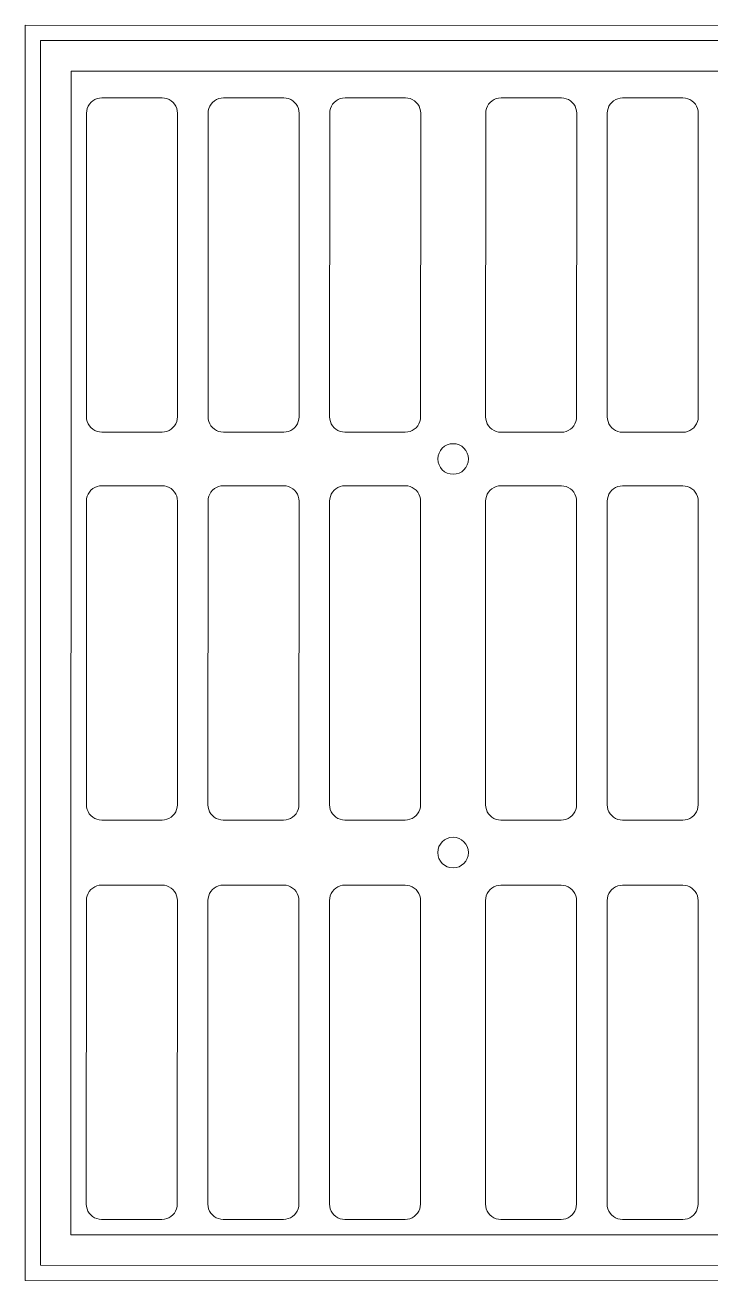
# Model space of a CAD drawing. Header units: metres. Extents: x 1838950 to 1842843, y 5171318 to 5174224.
# Drawn here: x 1840923.42 to 1840924.317, y 5171661.765 to 5171663.406 of the extents above; entities that cross this region are included whole.
import ezdxf

# ---------------------------------------------------------------- set-up
doc = ezdxf.new("R2010")
doc.units = ezdxf.units.M
doc.header["$LTSCALE"] = 0.0254
doc.header["$PDMODE"] = 1
doc.header["$PDSIZE"] = -2
doc.layers.get('0').update_dxf_attribs({"lineweight": 18})
doc.layers.add('SA - légende RH', color=7, linetype='Continuous', lineweight=18)

# ---------------------------------------------------------------- blocks, each defined once
blk = doc.blocks.new('211-4')
at = {"color": 7, "linetype": 'Continuous', "flags": 128}
for points in [[(-0.41, 0.41), (-0.41, -0.41), (0.41, -0.41), (0.41, 0.41)], [(-0.4, -0.4), (0.4, -0.4), (0.4, 0.4), (-0.4, 0.4)], [(-0.38, 0.38), (0.38, 0.38), (0.38, -0.38), (-0.38, -0.38)], [(-0.15167, 0.32056), (-0.15179, 0.31899), (-0.15216, 0.31747), (-0.15276, 0.31602), (-0.15358, 0.31468), (-0.1546, 0.31348), (-0.15579, 0.31247), (-0.15713, 0.31165), (-0.15858, 0.31104), (-0.1601, 0.31068), (-0.16167, 0.31056), (-0.36, 0.31056), (-0.36156, 0.31068), (-0.36309, 0.31104), (-0.36454, 0.31165), (-0.36588, 0.31247), (-0.36707, 0.31348), (-0.36809, 0.31468), (-0.36891, 0.31602), (-0.36951, 0.31747), (-0.36988, 0.31899), (-0.37, 0.32056), (-0.37, 0.36), (-0.36988, 0.36156), (-0.36951, 0.36309), (-0.36891, 0.36454), (-0.36809, 0.36588), (-0.36707, 0.36707), (-0.36588, 0.36809), (-0.36454, 0.36891), (-0.36309, 0.36951), (-0.36156, 0.36988), (-0.36, 0.37), (-0.16167, 0.37), (-0.1601, 0.36988), (-0.15858, 0.36951), (-0.15713, 0.36891), (-0.15579, 0.36809), (-0.1546, 0.36707), (-0.15358, 0.36588), (-0.15276, 0.36454), (-0.15216, 0.36309), (-0.15179, 0.36156), (-0.15167, 0.36)], [(0.10917, 0.32056), (0.10904, 0.31899), (0.10868, 0.31747), (0.10808, 0.31602), (0.10726, 0.31468), (0.10624, 0.31348), (0.10504, 0.31247), (0.10371, 0.31165), (0.10226, 0.31104), (0.10073, 0.31068), (0.09917, 0.31056), (-0.09917, 0.31056), (-0.10073, 0.31068), (-0.10226, 0.31104), (-0.10371, 0.31165), (-0.10504, 0.31247), (-0.10624, 0.31348), (-0.10726, 0.31468), (-0.10808, 0.31602), (-0.10868, 0.31747), (-0.10904, 0.31899), (-0.10917, 0.32056), (-0.10917, 0.36), (-0.10904, 0.36156), (-0.10868, 0.36309), (-0.10808, 0.36454), (-0.10726, 0.36588), (-0.10624, 0.36707), (-0.10504, 0.36809), (-0.10371, 0.36891), (-0.10226, 0.36951), (-0.10073, 0.36988), (-0.09917, 0.37), (0.09917, 0.37), (0.10073, 0.36988), (0.10226, 0.36951), (0.10371, 0.36891), (0.10504, 0.36809), (0.10624, 0.36707), (0.10726, 0.36588), (0.10808, 0.36454), (0.10868, 0.36309), (0.10904, 0.36156), (0.10917, 0.36)], [(0.3625, 0.32056), (0.36238, 0.31899), (0.36201, 0.31747), (0.36141, 0.31602), (0.36059, 0.31468), (0.35957, 0.31348), (0.35838, 0.31247), (0.35704, 0.31165), (0.35559, 0.31104), (0.35406, 0.31068), (0.3525, 0.31056), (0.15417, 0.31056), (0.1526, 0.31068), (0.15108, 0.31104), (0.14963, 0.31165), (0.14829, 0.31247), (0.1471, 0.31348), (0.14608, 0.31468), (0.14526, 0.31602), (0.14466, 0.31747), (0.14429, 0.31899), (0.14417, 0.32056), (0.14417, 0.36), (0.14429, 0.36156), (0.14466, 0.36309), (0.14526, 0.36454), (0.14608, 0.36588), (0.1471, 0.36707), (0.14829, 0.36809), (0.14963, 0.36891), (0.15108, 0.36951), (0.1526, 0.36988), (0.15417, 0.37), (0.3525, 0.37), (0.35406, 0.36988), (0.35559, 0.36951), (0.35704, 0.36891), (0.35838, 0.36809), (0.35957, 0.36707), (0.36059, 0.36588), (0.36141, 0.36454), (0.36201, 0.36309), (0.36238, 0.36156), (0.3625, 0.36)], [(-0.15167, 0.24111), (-0.15179, 0.23955), (-0.15216, 0.23802), (-0.15276, 0.23657), (-0.15358, 0.23523), (-0.1546, 0.23404), (-0.15579, 0.23302), (-0.15713, 0.2322), (-0.15858, 0.2316), (-0.1601, 0.23123), (-0.16167, 0.23111), (-0.36, 0.23111), (-0.36156, 0.23123), (-0.36309, 0.2316), (-0.36454, 0.2322), (-0.36588, 0.23302), (-0.36707, 0.23404), (-0.36809, 0.23523), (-0.36891, 0.23657), (-0.36951, 0.23802), (-0.36988, 0.23955), (-0.37, 0.24111), (-0.37, 0.28056), (-0.36988, 0.28212), (-0.36951, 0.28365), (-0.36891, 0.2851), (-0.36809, 0.28643), (-0.36707, 0.28763), (-0.36588, 0.28865), (-0.36454, 0.28947), (-0.36309, 0.29007), (-0.36156, 0.29043), (-0.36, 0.29056), (-0.16167, 0.29056), (-0.1601, 0.29043), (-0.15858, 0.29007), (-0.15713, 0.28947), (-0.15579, 0.28865), (-0.1546, 0.28763), (-0.15358, 0.28643), (-0.15276, 0.2851), (-0.15216, 0.28365), (-0.15179, 0.28212), (-0.15167, 0.28056)], [(0.10917, 0.24111), (0.10904, 0.23955), (0.10868, 0.23802), (0.10808, 0.23657), (0.10726, 0.23523), (0.10624, 0.23404), (0.10504, 0.23302), (0.10371, 0.2322), (0.10226, 0.2316), (0.10073, 0.23123), (0.09917, 0.23111), (-0.09917, 0.23111), (-0.10073, 0.23123), (-0.10226, 0.2316), (-0.10371, 0.2322), (-0.10504, 0.23302), (-0.10624, 0.23404), (-0.10726, 0.23523), (-0.10808, 0.23657), (-0.10868, 0.23802), (-0.10904, 0.23955), (-0.10917, 0.24111), (-0.10917, 0.28056), (-0.10904, 0.28212), (-0.10868, 0.28365), (-0.10808, 0.2851), (-0.10726, 0.28643), (-0.10624, 0.28763), (-0.10504, 0.28865), (-0.10371, 0.28947), (-0.10226, 0.29007), (-0.10073, 0.29043), (-0.09917, 0.29056), (0.09917, 0.29056), (0.10073, 0.29043), (0.10226, 0.29007), (0.10371, 0.28947), (0.10504, 0.28865), (0.10624, 0.28763), (0.10726, 0.28643), (0.10808, 0.2851), (0.10868, 0.28365), (0.10904, 0.28212), (0.10917, 0.28056)], [(0.3625, 0.24111), (0.36238, 0.23955), (0.36201, 0.23802), (0.36141, 0.23657), (0.36059, 0.23523), (0.35957, 0.23404), (0.35838, 0.23302), (0.35704, 0.2322), (0.35559, 0.2316), (0.35406, 0.23123), (0.3525, 0.23111), (0.15417, 0.23111), (0.1526, 0.23123), (0.15108, 0.2316), (0.14963, 0.2322), (0.14829, 0.23302), (0.1471, 0.23404), (0.14608, 0.23523), (0.14526, 0.23657), (0.14466, 0.23802), (0.14429, 0.23955), (0.14417, 0.24111), (0.14417, 0.28056), (0.14429, 0.28212), (0.14466, 0.28365), (0.14526, 0.2851), (0.14608, 0.28643), (0.1471, 0.28763), (0.14829, 0.28865), (0.14963, 0.28947), (0.15108, 0.29007), (0.1526, 0.29043), (0.15417, 0.29056), (0.3525, 0.29056), (0.35406, 0.29043), (0.35559, 0.29007), (0.35704, 0.28947), (0.35838, 0.28865), (0.35957, 0.28763), (0.36059, 0.28643), (0.36141, 0.2851), (0.36201, 0.28365), (0.36238, 0.28212), (0.3625, 0.28056)], [(-0.15167, 0.16167), (-0.15179, 0.1601), (-0.15216, 0.15858), (-0.15276, 0.15713), (-0.15358, 0.15579), (-0.1546, 0.1546), (-0.15579, 0.15358), (-0.15713, 0.15276), (-0.15858, 0.15216), (-0.1601, 0.15179), (-0.16167, 0.15167), (-0.36, 0.15167), (-0.36156, 0.15179), (-0.36309, 0.15216), (-0.36454, 0.15276), (-0.36588, 0.15358), (-0.36707, 0.1546), (-0.36809, 0.15579), (-0.36891, 0.15713), (-0.36951, 0.15858), (-0.36988, 0.1601), (-0.37, 0.16167), (-0.37, 0.20111), (-0.36988, 0.20268), (-0.36951, 0.2042), (-0.36891, 0.20565), (-0.36809, 0.20699), (-0.36707, 0.20818), (-0.36588, 0.2092), (-0.36454, 0.21002), (-0.36309, 0.21062), (-0.36156, 0.21099), (-0.36, 0.21111), (-0.16167, 0.21111), (-0.1601, 0.21099), (-0.15858, 0.21062), (-0.15713, 0.21002), (-0.15579, 0.2092), (-0.1546, 0.20818), (-0.15358, 0.20699), (-0.15276, 0.20565), (-0.15216, 0.2042), (-0.15179, 0.20268), (-0.15167, 0.20111)], [(0.10917, 0.16167), (0.10904, 0.1601), (0.10868, 0.15858), (0.10808, 0.15713), (0.10726, 0.15579), (0.10624, 0.1546), (0.10504, 0.15358), (0.10371, 0.15276), (0.10226, 0.15216), (0.10073, 0.15179), (0.09917, 0.15167), (-0.09917, 0.15167), (-0.10073, 0.15179), (-0.10226, 0.15216), (-0.10371, 0.15276), (-0.10504, 0.15358), (-0.10624, 0.1546), (-0.10726, 0.15579), (-0.10808, 0.15713), (-0.10868, 0.15858), (-0.10904, 0.1601), (-0.10917, 0.16167), (-0.10917, 0.20111), (-0.10904, 0.20268), (-0.10868, 0.2042), (-0.10808, 0.20565), (-0.10726, 0.20699), (-0.10624, 0.20818), (-0.10504, 0.2092), (-0.10371, 0.21002), (-0.10226, 0.21062), (-0.10073, 0.21099), (-0.09917, 0.21111), (0.09917, 0.21111), (0.10073, 0.21099), (0.10226, 0.21062), (0.10371, 0.21002), (0.10504, 0.2092), (0.10624, 0.20818), (0.10726, 0.20699), (0.10808, 0.20565), (0.10868, 0.2042), (0.10904, 0.20268), (0.10917, 0.20111)], [(0.3625, 0.16167), (0.36238, 0.1601), (0.36201, 0.15858), (0.36141, 0.15713), (0.36059, 0.15579), (0.35957, 0.1546), (0.35838, 0.15358), (0.35704, 0.15276), (0.35559, 0.15216), (0.35406, 0.15179), (0.3525, 0.15167), (0.15417, 0.15167), (0.1526, 0.15179), (0.15108, 0.15216), (0.14963, 0.15276), (0.14829, 0.15358), (0.1471, 0.1546), (0.14608, 0.15579), (0.14526, 0.15713), (0.14466, 0.15858), (0.14429, 0.1601), (0.14417, 0.16167), (0.14417, 0.20111), (0.14429, 0.20268), (0.14466, 0.2042), (0.14526, 0.20565), (0.14608, 0.20699), (0.1471, 0.20818), (0.14829, 0.2092), (0.14963, 0.21002), (0.15108, 0.21062), (0.1526, 0.21099), (0.15417, 0.21111), (0.3525, 0.21111), (0.35406, 0.21099), (0.35559, 0.21062), (0.35704, 0.21002), (0.35838, 0.2092), (0.35957, 0.20818), (0.36059, 0.20699), (0.36141, 0.20565), (0.36201, 0.2042), (0.36238, 0.20268), (0.3625, 0.20111)], [(-0.15167, 0.05972), (-0.15179, 0.05816), (-0.15216, 0.05663), (-0.15276, 0.05518), (-0.15358, 0.05384), (-0.1546, 0.05265), (-0.15579, 0.05163), (-0.15713, 0.05081), (-0.15858, 0.05021), (-0.1601, 0.04985), (-0.16167, 0.04972), (-0.36, 0.04972), (-0.36156, 0.04985), (-0.36309, 0.05021), (-0.36454, 0.05081), (-0.36588, 0.05163), (-0.36707, 0.05265), (-0.36809, 0.05384), (-0.36891, 0.05518), (-0.36951, 0.05663), (-0.36988, 0.05816), (-0.37, 0.05972), (-0.37, 0.09917), (-0.36988, 0.10073), (-0.36951, 0.10226), (-0.36891, 0.10371), (-0.36809, 0.10504), (-0.36707, 0.10624), (-0.36588, 0.10726), (-0.36454, 0.10808), (-0.36309, 0.10868), (-0.36156, 0.10904), (-0.36, 0.10917), (-0.16167, 0.10917), (-0.1601, 0.10904), (-0.15858, 0.10868), (-0.15713, 0.10808), (-0.15579, 0.10726), (-0.1546, 0.10624), (-0.15358, 0.10504), (-0.15276, 0.10371), (-0.15216, 0.10226), (-0.15179, 0.10073), (-0.15167, 0.09917)], [(0.10917, 0.05972), (0.10904, 0.05816), (0.10868, 0.05663), (0.10808, 0.05518), (0.10726, 0.05384), (0.10624, 0.05265), (0.10504, 0.05163), (0.10371, 0.05081), (0.10226, 0.05021), (0.10073, 0.04985), (0.09917, 0.04972), (-0.09917, 0.04972), (-0.10073, 0.04985), (-0.10226, 0.05021), (-0.10371, 0.05081), (-0.10504, 0.05163), (-0.10624, 0.05265), (-0.10726, 0.05384), (-0.10808, 0.05518), (-0.10868, 0.05663), (-0.10904, 0.05816), (-0.10917, 0.05972), (-0.10917, 0.09917), (-0.10904, 0.10073), (-0.10868, 0.10226), (-0.10808, 0.10371), (-0.10726, 0.10504), (-0.10624, 0.10624), (-0.10504, 0.10726), (-0.10371, 0.10808), (-0.10226, 0.10868), (-0.10073, 0.10904), (-0.09917, 0.10917), (0.09917, 0.10917), (0.10073, 0.10904), (0.10226, 0.10868), (0.10371, 0.10808), (0.10504, 0.10726), (0.10624, 0.10624), (0.10726, 0.10504), (0.10808, 0.10371), (0.10868, 0.10226), (0.10904, 0.10073), (0.10917, 0.09917)], [(0.3625, 0.05972), (0.36238, 0.05816), (0.36201, 0.05663), (0.36141, 0.05518), (0.36059, 0.05384), (0.35957, 0.05265), (0.35838, 0.05163), (0.35704, 0.05081), (0.35559, 0.05021), (0.35406, 0.04985), (0.3525, 0.04972), (0.15417, 0.04972), (0.1526, 0.04985), (0.15108, 0.05021), (0.14963, 0.05081), (0.14829, 0.05163), (0.1471, 0.05265), (0.14608, 0.05384), (0.14526, 0.05518), (0.14466, 0.05663), (0.14429, 0.05816), (0.14417, 0.05972), (0.14417, 0.09917), (0.14429, 0.10073), (0.14466, 0.10226), (0.14526, 0.10371), (0.14608, 0.10504), (0.1471, 0.10624), (0.14829, 0.10726), (0.14963, 0.10808), (0.15108, 0.10868), (0.1526, 0.10904), (0.15417, 0.10917), (0.3525, 0.10917), (0.35406, 0.10904), (0.35559, 0.10868), (0.35704, 0.10808), (0.35838, 0.10726), (0.35957, 0.10624), (0.36059, 0.10504), (0.36141, 0.10371), (0.36201, 0.10226), (0.36238, 0.10073), (0.3625, 0.09917)], [(-0.15167, -0.01972), (-0.15179, -0.02129), (-0.15216, -0.02281), (-0.15276, -0.02426), (-0.15358, -0.0256), (-0.1546, -0.02679), (-0.15579, -0.02781), (-0.15713, -0.02863), (-0.15858, -0.02923), (-0.1601, -0.0296), (-0.16167, -0.02972), (-0.36, -0.02972), (-0.36156, -0.0296), (-0.36309, -0.02923), (-0.36454, -0.02863), (-0.36588, -0.02781), (-0.36707, -0.02679), (-0.36809, -0.0256), (-0.36891, -0.02426), (-0.36951, -0.02281), (-0.36988, -0.02129), (-0.37, -0.01972), (-0.37, 0.01972), (-0.36988, 0.02129), (-0.36951, 0.02281), (-0.36891, 0.02426), (-0.36809, 0.0256), (-0.36707, 0.02679), (-0.36588, 0.02781), (-0.36454, 0.02863), (-0.36309, 0.02923), (-0.36156, 0.0296), (-0.36, 0.02972), (-0.16167, 0.02972), (-0.1601, 0.0296), (-0.15858, 0.02923), (-0.15713, 0.02863), (-0.15579, 0.02781), (-0.1546, 0.02679), (-0.15358, 0.0256), (-0.15276, 0.02426), (-0.15216, 0.02281), (-0.15179, 0.02129), (-0.15167, 0.01972)], [(0.10917, -0.01972), (0.10904, -0.02129), (0.10868, -0.02281), (0.10808, -0.02426), (0.10726, -0.0256), (0.10624, -0.02679), (0.10504, -0.02781), (0.10371, -0.02863), (0.10226, -0.02923), (0.10073, -0.0296), (0.09917, -0.02972), (-0.09917, -0.02972), (-0.10073, -0.0296), (-0.10226, -0.02923), (-0.10371, -0.02863), (-0.10504, -0.02781), (-0.10624, -0.02679), (-0.10726, -0.0256), (-0.10808, -0.02426), (-0.10868, -0.02281), (-0.10904, -0.02129), (-0.10917, -0.01972), (-0.10917, 0.01972), (-0.10904, 0.02129), (-0.10868, 0.02281), (-0.10808, 0.02426), (-0.10726, 0.0256), (-0.10624, 0.02679), (-0.10504, 0.02781), (-0.10371, 0.02863), (-0.10226, 0.02923), (-0.10073, 0.0296), (-0.09917, 0.02972), (0.09917, 0.02972), (0.10073, 0.0296), (0.10226, 0.02923), (0.10371, 0.02863), (0.10504, 0.02781), (0.10624, 0.02679), (0.10726, 0.0256), (0.10808, 0.02426), (0.10868, 0.02281), (0.10904, 0.02129), (0.10917, 0.01972)], [(0.3625, -0.01972), (0.36238, -0.02129), (0.36201, -0.02281), (0.36141, -0.02426), (0.36059, -0.0256), (0.35957, -0.02679), (0.35838, -0.02781), (0.35704, -0.02863), (0.35559, -0.02923), (0.35406, -0.0296), (0.3525, -0.02972), (0.15417, -0.02972), (0.1526, -0.0296), (0.15108, -0.02923), (0.14963, -0.02863), (0.14829, -0.02781), (0.1471, -0.02679), (0.14608, -0.0256), (0.14526, -0.02426), (0.14466, -0.02281), (0.14429, -0.02129), (0.14417, -0.01972), (0.14417, 0.01972), (0.14429, 0.02129), (0.14466, 0.02281), (0.14526, 0.02426), (0.14608, 0.0256), (0.1471, 0.02679), (0.14829, 0.02781), (0.14963, 0.02863), (0.15108, 0.02923), (0.1526, 0.0296), (0.15417, 0.02972), (0.3525, 0.02972), (0.35406, 0.0296), (0.35559, 0.02923), (0.35704, 0.02863), (0.35838, 0.02781), (0.35957, 0.02679), (0.36059, 0.0256), (0.36141, 0.02426), (0.36201, 0.02281), (0.36238, 0.02129), (0.3625, 0.01972)]]:
    blk.add_lwpolyline(points, close=True, dxfattribs=at)
at = {"color": 7, "linetype": 'Continuous', "lineweight": 18}
for centre in [(-0.13042, 0.13042), (0.12667, 0.13042)]:
    blk.add_circle(centre, 0.01, dxfattribs=at)
at = {"color": 7, "linetype": 'Continuous', "lineweight": 5, "transparency": 33554687}
for p in [(-0.41, 0.41), (-0.41, 0.41), (-0.41, 0.41), (-0.41, 0.41), (0.41, 0.41), (0.41, 0.41), (-0.4, 0.4), (-0.4, 0.4), (0.4, 0.4), (0.4, 0.4), (-0.38, 0.38), (-0.38, 0.38), (-0.38, 0.38), (0.38, 0.38), (0.38, 0.38), (-0.36309, 0.36951), (-0.36309, 0.36951), (-0.36156, 0.36988), (-0.36156, 0.36988), (-0.36, 0.37), (-0.36, 0.37), (-0.16167, 0.37), (-0.16167, 0.37), (-0.1601, 0.36988), (-0.1601, 0.36988), (-0.15858, 0.36951), (-0.15858, 0.36951), (-0.10226, 0.36951), (-0.10226, 0.36951), (-0.10073, 0.36988), (-0.10073, 0.36988), (-0.09917, 0.37), (-0.09917, 0.37), (0.09917, 0.37), (0.09917, 0.37), (0.10073, 0.36988), (0.10073, 0.36988), (0.10226, 0.36951), (0.10226, 0.36951), (0.15108, 0.36951), (0.15108, 0.36951), (0.1526, 0.36988), (0.1526, 0.36988), (0.15417, 0.37), (0.15417, 0.37), (0.3525, 0.37), (0.3525, 0.37), (0.35406, 0.36988), (0.35406, 0.36988), (0.35559, 0.36951), (0.35559, 0.36951), (-0.36988, 0.36156), (-0.36988, 0.36156), (-0.36951, 0.36309), (-0.36951, 0.36309), (-0.36891, 0.36454), (-0.36891, 0.36454), (-0.36809, 0.36588), (-0.36809, 0.36588), (-0.36707, 0.36707), (-0.36707, 0.36707), (-0.36588, 0.36809), (-0.36588, 0.36809), (-0.36454, 0.36891), (-0.36454, 0.36891), (-0.15713, 0.36891), (-0.15713, 0.36891), (-0.15579, 0.36809), (-0.15579, 0.36809), (-0.1546, 0.36707), (-0.1546, 0.36707), (-0.15358, 0.36588), (-0.15358, 0.36588), (-0.15276, 0.36454), (-0.15276, 0.36454), (-0.15216, 0.36309), (-0.15216, 0.36309), (-0.15179, 0.36156), (-0.15179, 0.36156), (-0.10904, 0.36156), (-0.10904, 0.36156), (-0.10868, 0.36309), (-0.10868, 0.36309), (-0.10808, 0.36454), (-0.10808, 0.36454), (-0.10726, 0.36588), (-0.10726, 0.36588), (-0.10624, 0.36707), (-0.10624, 0.36707), (-0.10504, 0.36809), (-0.10504, 0.36809), (-0.10371, 0.36891), (-0.10371, 0.36891), (0.10371, 0.36891), (0.10371, 0.36891), (0.10504, 0.36809), (0.10504, 0.36809), (0.10624, 0.36707), (0.10624, 0.36707), (0.10726, 0.36588), (0.10726, 0.36588), (0.10808, 0.36454), (0.10808, 0.36454), (0.10868, 0.36309), (0.10868, 0.36309), (0.10904, 0.36156), (0.10904, 0.36156), (0.14429, 0.36156), (0.14429, 0.36156), (0.14466, 0.36309), (0.14466, 0.36309), (0.14526, 0.36454), (0.14526, 0.36454), (0.14608, 0.36588), (0.14608, 0.36588), (0.1471, 0.36707), (0.1471, 0.36707), (0.14829, 0.36809), (0.14829, 0.36809), (0.14963, 0.36891), (0.14963, 0.36891), (0.35704, 0.36891), (0.35704, 0.36891), (0.35838, 0.36809), (0.35838, 0.36809), (0.35957, 0.36707), (0.35957, 0.36707), (0.36059, 0.36588), (0.36059, 0.36588), (0.36141, 0.36454), (0.36141, 0.36454), (0.36201, 0.36309), (0.36201, 0.36309), (0.36238, 0.36156), (0.36238, 0.36156), (-0.37, 0.36), (-0.37, 0.36), (-0.15167, 0.36), (-0.15167, 0.36), (-0.10917, 0.36), (-0.10917, 0.36), (0.10917, 0.36), (0.10917, 0.36), (0.14417, 0.36), (0.14417, 0.36), (0.3625, 0.36), (0.3625, 0.36), (-0.37, 0.32056), (-0.37, 0.32056), (-0.15167, 0.32056), (-0.15167, 0.32056), (-0.15167, 0.32056), (-0.15167, 0.32056), (-0.10917, 0.32056), (-0.10917, 0.32056), (0.10917, 0.32056), (0.10917, 0.32056), (0.10917, 0.32056), (0.10917, 0.32056), (0.14417, 0.32056), (0.14417, 0.32056), (0.3625, 0.32056), (0.3625, 0.32056), (0.3625, 0.32056), (0.3625, 0.32056), (-0.36988, 0.31899), (-0.36988, 0.31899), (-0.36951, 0.31747), (-0.36951, 0.31747), (-0.36891, 0.31602), (-0.36891, 0.31602), (-0.36809, 0.31468), (-0.36809, 0.31468), (-0.36707, 0.31348), (-0.36707, 0.31348), (-0.36588, 0.31247), (-0.36588, 0.31247), (-0.15579, 0.31247), (-0.15579, 0.31247), (-0.1546, 0.31348), (-0.1546, 0.31348), (-0.15358, 0.31468), (-0.15358, 0.31468), (-0.15276, 0.31602), (-0.15276, 0.31602), (-0.15216, 0.31747), (-0.15216, 0.31747), (-0.15179, 0.31899), (-0.15179, 0.31899), (-0.10904, 0.31899), (-0.10904, 0.31899), (-0.10868, 0.31747), (-0.10868, 0.31747), (-0.10808, 0.31602), (-0.10808, 0.31602), (-0.10726, 0.31468), (-0.10726, 0.31468), (-0.10624, 0.31348), (-0.10624, 0.31348), (-0.10504, 0.31247), (-0.10504, 0.31247), (0.10504, 0.31247), (0.10504, 0.31247), (0.10624, 0.31348), (0.10624, 0.31348), (0.10726, 0.31468), (0.10726, 0.31468), (0.10808, 0.31602), (0.10808, 0.31602), (0.10868, 0.31747), (0.10868, 0.31747), (0.10904, 0.31899), (0.10904, 0.31899), (0.14429, 0.31899), (0.14429, 0.31899), (0.14466, 0.31747), (0.14466, 0.31747), (0.14526, 0.31602), (0.14526, 0.31602), (0.14608, 0.31468), (0.14608, 0.31468), (0.1471, 0.31348), (0.1471, 0.31348), (0.14829, 0.31247), (0.14829, 0.31247), (0.35838, 0.31247), (0.35838, 0.31247), (0.35957, 0.31348), (0.35957, 0.31348), (0.36059, 0.31468), (0.36059, 0.31468), (0.36141, 0.31602), (0.36141, 0.31602), (0.36201, 0.31747), (0.36201, 0.31747), (0.36238, 0.31899), (0.36238, 0.31899), (-0.36454, 0.31165), (-0.36454, 0.31165), (-0.36309, 0.31104), (-0.36309, 0.31104), (-0.36156, 0.31068), (-0.36156, 0.31068), (-0.36, 0.31056), (-0.36, 0.31056), (-0.16167, 0.31056), (-0.16167, 0.31056), (-0.1601, 0.31068), (-0.1601, 0.31068), (-0.15858, 0.31104), (-0.15858, 0.31104), (-0.15713, 0.31165), (-0.15713, 0.31165), (-0.10371, 0.31165), (-0.10371, 0.31165), (-0.10226, 0.31104), (-0.10226, 0.31104), (-0.10073, 0.31068), (-0.10073, 0.31068), (-0.09917, 0.31056), (-0.09917, 0.31056), (0.09917, 0.31056), (0.09917, 0.31056), (0.10073, 0.31068), (0.10073, 0.31068), (0.10226, 0.31104), (0.10226, 0.31104), (0.10371, 0.31165), (0.10371, 0.31165), (0.14963, 0.31165), (0.14963, 0.31165), (0.15108, 0.31104), (0.15108, 0.31104), (0.1526, 0.31068), (0.1526, 0.31068), (0.15417, 0.31056), (0.15417, 0.31056), (0.3525, 0.31056), (0.3525, 0.31056), (0.35406, 0.31068), (0.35406, 0.31068), (0.35559, 0.31104), (0.35559, 0.31104), (0.35704, 0.31165), (0.35704, 0.31165), (-0.36707, 0.28763), (-0.36707, 0.28763), (-0.36588, 0.28865), (-0.36588, 0.28865), (-0.36454, 0.28947), (-0.36454, 0.28947), (-0.36309, 0.29007), (-0.36309, 0.29007), (-0.36156, 0.29043), (-0.36156, 0.29043), (-0.36, 0.29056), (-0.36, 0.29056), (-0.16167, 0.29056), (-0.16167, 0.29056), (-0.1601, 0.29043), (-0.1601, 0.29043), (-0.15858, 0.29007), (-0.15858, 0.29007), (-0.15713, 0.28947), (-0.15713, 0.28947), (-0.15579, 0.28865), (-0.15579, 0.28865), (-0.1546, 0.28763), (-0.1546, 0.28763), (-0.10624, 0.28763), (-0.10624, 0.28763), (-0.10504, 0.28865), (-0.10504, 0.28865), (-0.10371, 0.28947), (-0.10371, 0.28947), (-0.10226, 0.29007), (-0.10226, 0.29007), (-0.10073, 0.29043), (-0.10073, 0.29043), (-0.09917, 0.29056), (-0.09917, 0.29056), (0.09917, 0.29056), (0.09917, 0.29056), (0.10073, 0.29043), (0.10073, 0.29043), (0.10226, 0.29007), (0.10226, 0.29007), (0.10371, 0.28947), (0.10371, 0.28947), (0.10504, 0.28865), (0.10504, 0.28865), (0.10624, 0.28763), (0.10624, 0.28763), (0.1471, 0.28763), (0.1471, 0.28763), (0.14829, 0.28865), (0.14829, 0.28865), (0.14963, 0.28947), (0.14963, 0.28947), (0.15108, 0.29007), (0.15108, 0.29007), (0.1526, 0.29043), (0.1526, 0.29043), (0.15417, 0.29056), (0.15417, 0.29056), (0.3525, 0.29056), (0.3525, 0.29056), (0.35406, 0.29043), (0.35406, 0.29043), (0.35559, 0.29007), (0.35559, 0.29007), (0.35704, 0.28947), (0.35704, 0.28947), (0.35838, 0.28865), (0.35838, 0.28865), (0.35957, 0.28763), (0.35957, 0.28763), (-0.37, 0.28056), (-0.37, 0.28056), (-0.36988, 0.28212), (-0.36988, 0.28212), (-0.36951, 0.28365), (-0.36951, 0.28365), (-0.36891, 0.2851), (-0.36891, 0.2851), (-0.36809, 0.28643), (-0.36809, 0.28643), (-0.15358, 0.28643), (-0.15358, 0.28643), (-0.15276, 0.2851), (-0.15276, 0.2851), (-0.15216, 0.28365), (-0.15216, 0.28365), (-0.15179, 0.28212), (-0.15179, 0.28212), (-0.15167, 0.28056), (-0.15167, 0.28056), (-0.10917, 0.28056), (-0.10917, 0.28056), (-0.10904, 0.28212), (-0.10904, 0.28212), (-0.10868, 0.28365), (-0.10868, 0.28365), (-0.10808, 0.2851), (-0.10808, 0.2851), (-0.10726, 0.28643), (-0.10726, 0.28643), (0.10726, 0.28643), (0.10726, 0.28643), (0.10808, 0.2851), (0.10808, 0.2851), (0.10868, 0.28365), (0.10868, 0.28365), (0.10904, 0.28212), (0.10904, 0.28212), (0.10917, 0.28056), (0.10917, 0.28056), (0.14417, 0.28056), (0.14417, 0.28056), (0.14429, 0.28212), (0.14429, 0.28212), (0.14466, 0.28365), (0.14466, 0.28365), (0.14526, 0.2851), (0.14526, 0.2851), (0.14608, 0.28643), (0.14608, 0.28643), (0.36059, 0.28643), (0.36059, 0.28643), (0.36141, 0.2851), (0.36141, 0.2851), (0.36201, 0.28365), (0.36201, 0.28365), (0.36238, 0.28212), (0.36238, 0.28212), (0.3625, 0.28056), (0.3625, 0.28056), (-0.37, 0.24111), (-0.37, 0.24111), (-0.36988, 0.23955), (-0.36988, 0.23955), (-0.36951, 0.23802), (-0.36951, 0.23802), (-0.15216, 0.23802), (-0.15216, 0.23802), (-0.15179, 0.23955), (-0.15179, 0.23955), (-0.15167, 0.24111), (-0.15167, 0.24111), (-0.15167, 0.24111), (-0.15167, 0.24111), (-0.10917, 0.24111), (-0.10917, 0.24111), (-0.10904, 0.23955), (-0.10904, 0.23955), (-0.10868, 0.23802), (-0.10868, 0.23802), (0.10868, 0.23802), (0.10868, 0.23802), (0.10904, 0.23955), (0.10904, 0.23955), (0.10917, 0.24111), (0.10917, 0.24111), (0.10917, 0.24111), (0.10917, 0.24111), (0.14417, 0.24111), (0.14417, 0.24111), (0.14429, 0.23955), (0.14429, 0.23955), (0.14466, 0.23802), (0.14466, 0.23802), (0.36201, 0.23802), (0.36201, 0.23802), (0.36238, 0.23955), (0.36238, 0.23955), (0.3625, 0.24111), (0.3625, 0.24111), (0.3625, 0.24111), (0.3625, 0.24111), (-0.36891, 0.23657), (-0.36891, 0.23657), (-0.36809, 0.23523), (-0.36809, 0.23523), (-0.36707, 0.23404), (-0.36707, 0.23404), (-0.36588, 0.23302), (-0.36588, 0.23302), (-0.36454, 0.2322), (-0.36454, 0.2322), (-0.36309, 0.2316), (-0.36309, 0.2316), (-0.36156, 0.23123), (-0.36156, 0.23123), (-0.36, 0.23111), (-0.36, 0.23111), (-0.16167, 0.23111), (-0.16167, 0.23111), (-0.1601, 0.23123), (-0.1601, 0.23123), (-0.15858, 0.2316), (-0.15858, 0.2316), (-0.15713, 0.2322), (-0.15713, 0.2322), (-0.15579, 0.23302), (-0.15579, 0.23302), (-0.1546, 0.23404), (-0.1546, 0.23404), (-0.15358, 0.23523), (-0.15358, 0.23523), (-0.15276, 0.23657), (-0.15276, 0.23657), (-0.10808, 0.23657), (-0.10808, 0.23657), (-0.10726, 0.23523), (-0.10726, 0.23523), (-0.10624, 0.23404), (-0.10624, 0.23404), (-0.10504, 0.23302), (-0.10504, 0.23302), (-0.10371, 0.2322), (-0.10371, 0.2322), (-0.10226, 0.2316), (-0.10226, 0.2316), (-0.10073, 0.23123), (-0.10073, 0.23123), (-0.09917, 0.23111), (-0.09917, 0.23111), (0.09917, 0.23111), (0.09917, 0.23111), (0.10073, 0.23123), (0.10073, 0.23123), (0.10226, 0.2316), (0.10226, 0.2316), (0.10371, 0.2322), (0.10371, 0.2322), (0.10504, 0.23302), (0.10504, 0.23302), (0.10624, 0.23404), (0.10624, 0.23404), (0.10726, 0.23523), (0.10726, 0.23523), (0.10808, 0.23657), (0.10808, 0.23657), (0.14526, 0.23657), (0.14526, 0.23657), (0.14608, 0.23523), (0.14608, 0.23523), (0.1471, 0.23404), (0.1471, 0.23404), (0.14829, 0.23302), (0.14829, 0.23302), (0.14963, 0.2322), (0.14963, 0.2322), (0.15108, 0.2316), (0.15108, 0.2316), (0.1526, 0.23123), (0.1526, 0.23123), (0.15417, 0.23111), (0.15417, 0.23111), (0.3525, 0.23111), (0.3525, 0.23111), (0.35406, 0.23123), (0.35406, 0.23123), (0.35559, 0.2316), (0.35559, 0.2316), (0.35704, 0.2322), (0.35704, 0.2322), (0.35838, 0.23302), (0.35838, 0.23302), (0.35957, 0.23404), (0.35957, 0.23404), (0.36059, 0.23523), (0.36059, 0.23523), (0.36141, 0.23657), (0.36141, 0.23657), (-0.36891, 0.20565), (-0.36891, 0.20565), (-0.36809, 0.20699), (-0.36809, 0.20699), (-0.36707, 0.20818), (-0.36707, 0.20818), (-0.36588, 0.2092), (-0.36588, 0.2092), (-0.36454, 0.21002), (-0.36454, 0.21002), (-0.36309, 0.21062), (-0.36309, 0.21062), (-0.36156, 0.21099), (-0.36156, 0.21099), (-0.36, 0.21111), (-0.36, 0.21111), (-0.16167, 0.21111), (-0.16167, 0.21111), (-0.1601, 0.21099), (-0.1601, 0.21099), (-0.15858, 0.21062), (-0.15858, 0.21062), (-0.15713, 0.21002), (-0.15713, 0.21002), (-0.15579, 0.2092), (-0.15579, 0.2092), (-0.1546, 0.20818), (-0.1546, 0.20818), (-0.15358, 0.20699), (-0.15358, 0.20699), (-0.15276, 0.20565), (-0.15276, 0.20565), (-0.10808, 0.20565), (-0.10808, 0.20565), (-0.10726, 0.20699), (-0.10726, 0.20699), (-0.10624, 0.20818), (-0.10624, 0.20818), (-0.10504, 0.2092), (-0.10504, 0.2092), (-0.10371, 0.21002), (-0.10371, 0.21002), (-0.10226, 0.21062), (-0.10226, 0.21062), (-0.10073, 0.21099), (-0.10073, 0.21099), (-0.09917, 0.21111), (-0.09917, 0.21111), (0.09917, 0.21111), (0.09917, 0.21111), (0.10073, 0.21099), (0.10073, 0.21099), (0.10226, 0.21062), (0.10226, 0.21062), (0.10371, 0.21002), (0.10371, 0.21002), (0.10504, 0.2092), (0.10504, 0.2092), (0.10624, 0.20818), (0.10624, 0.20818), (0.10726, 0.20699), (0.10726, 0.20699), (0.10808, 0.20565), (0.10808, 0.20565), (0.14526, 0.20565), (0.14526, 0.20565), (0.14608, 0.20699), (0.14608, 0.20699), (0.1471, 0.20818), (0.1471, 0.20818), (0.14829, 0.2092), (0.14829, 0.2092), (0.14963, 0.21002), (0.14963, 0.21002), (0.15108, 0.21062), (0.15108, 0.21062), (0.1526, 0.21099), (0.1526, 0.21099), (0.15417, 0.21111), (0.15417, 0.21111), (0.3525, 0.21111), (0.3525, 0.21111), (0.35406, 0.21099), (0.35406, 0.21099), (0.35559, 0.21062), (0.35559, 0.21062), (0.35704, 0.21002), (0.35704, 0.21002), (0.35838, 0.2092), (0.35838, 0.2092), (0.35957, 0.20818), (0.35957, 0.20818), (0.36059, 0.20699), (0.36059, 0.20699), (0.36141, 0.20565), (0.36141, 0.20565), (-0.37, 0.20111), (-0.37, 0.20111), (-0.36988, 0.20268), (-0.36988, 0.20268), (-0.36951, 0.2042), (-0.36951, 0.2042), (-0.15216, 0.2042), (-0.15216, 0.2042), (-0.15179, 0.20268), (-0.15179, 0.20268), (-0.15167, 0.20111), (-0.15167, 0.20111), (-0.10917, 0.20111), (-0.10917, 0.20111), (-0.10904, 0.20268), (-0.10904, 0.20268), (-0.10868, 0.2042), (-0.10868, 0.2042), (0.10868, 0.2042), (0.10868, 0.2042), (0.10904, 0.20268), (0.10904, 0.20268), (0.10917, 0.20111), (0.10917, 0.20111), (0.14417, 0.20111), (0.14417, 0.20111), (0.14429, 0.20268), (0.14429, 0.20268), (0.14466, 0.2042), (0.14466, 0.2042), (0.36201, 0.2042), (0.36201, 0.2042), (0.36238, 0.20268), (0.36238, 0.20268), (0.3625, 0.20111), (0.3625, 0.20111), (-0.37, 0.16167), (-0.37, 0.16167), (-0.36988, 0.1601), (-0.36988, 0.1601), (-0.36951, 0.15858), (-0.36951, 0.15858), (-0.36891, 0.15713), (-0.36891, 0.15713), (-0.15276, 0.15713), (-0.15276, 0.15713), (-0.15216, 0.15858), (-0.15216, 0.15858), (-0.15179, 0.1601), (-0.15179, 0.1601), (-0.15167, 0.16167), (-0.15167, 0.16167), (-0.15167, 0.16167), (-0.15167, 0.16167), (-0.10917, 0.16167), (-0.10917, 0.16167), (-0.10904, 0.1601), (-0.10904, 0.1601), (-0.10868, 0.15858), (-0.10868, 0.15858), (-0.10808, 0.15713), (-0.10808, 0.15713), (0.10808, 0.15713), (0.10808, 0.15713), (0.10868, 0.15858), (0.10868, 0.15858), (0.10904, 0.1601), (0.10904, 0.1601), (0.10917, 0.16167), (0.10917, 0.16167), (0.10917, 0.16167), (0.10917, 0.16167), (0.14417, 0.16167), (0.14417, 0.16167), (0.14429, 0.1601), (0.14429, 0.1601), (0.14466, 0.15858), (0.14466, 0.15858), (0.14526, 0.15713), (0.14526, 0.15713), (0.36141, 0.15713), (0.36141, 0.15713), (0.36201, 0.15858), (0.36201, 0.15858), (0.36238, 0.1601), (0.36238, 0.1601), (0.3625, 0.16167), (0.3625, 0.16167), (0.3625, 0.16167), (0.3625, 0.16167), (-0.36809, 0.15579), (-0.36809, 0.15579), (-0.36707, 0.1546), (-0.36707, 0.1546), (-0.36588, 0.15358), (-0.36588, 0.15358), (-0.36454, 0.15276), (-0.36454, 0.15276), (-0.36309, 0.15216), (-0.36309, 0.15216), (-0.36156, 0.15179), (-0.36156, 0.15179), (-0.36, 0.15167), (-0.36, 0.15167), (-0.16167, 0.15167), (-0.16167, 0.15167), (-0.1601, 0.15179), (-0.1601, 0.15179), (-0.15858, 0.15216), (-0.15858, 0.15216), (-0.15713, 0.15276), (-0.15713, 0.15276), (-0.15579, 0.15358), (-0.15579, 0.15358), (-0.1546, 0.1546), (-0.1546, 0.1546), (-0.15358, 0.15579), (-0.15358, 0.15579), (-0.10726, 0.15579), (-0.10726, 0.15579), (-0.10624, 0.1546), (-0.10624, 0.1546), (-0.10504, 0.15358), (-0.10504, 0.15358), (-0.10371, 0.15276), (-0.10371, 0.15276), (-0.10226, 0.15216), (-0.10226, 0.15216), (-0.10073, 0.15179), (-0.10073, 0.15179), (-0.09917, 0.15167), (-0.09917, 0.15167), (0.09917, 0.15167), (0.09917, 0.15167), (0.10073, 0.15179), (0.10073, 0.15179), (0.10226, 0.15216), (0.10226, 0.15216), (0.10371, 0.15276), (0.10371, 0.15276), (0.10504, 0.15358), (0.10504, 0.15358), (0.10624, 0.1546), (0.10624, 0.1546), (0.10726, 0.15579), (0.10726, 0.15579), (0.14608, 0.15579), (0.14608, 0.15579), (0.1471, 0.1546), (0.1471, 0.1546), (0.14829, 0.15358), (0.14829, 0.15358), (0.14963, 0.15276), (0.14963, 0.15276), (0.15108, 0.15216), (0.15108, 0.15216), (0.1526, 0.15179), (0.1526, 0.15179), (0.15417, 0.15167), (0.15417, 0.15167), (0.3525, 0.15167), (0.3525, 0.15167), (0.35406, 0.15179), (0.35406, 0.15179), (0.35559, 0.15216), (0.35559, 0.15216), (0.35704, 0.15276), (0.35704, 0.15276), (0.35838, 0.15358), (0.35838, 0.15358), (0.35957, 0.1546), (0.35957, 0.1546), (0.36059, 0.15579), (0.36059, 0.15579), (-0.36588, 0.10726), (-0.36588, 0.10726), (-0.36454, 0.10808), (-0.36454, 0.10808), (-0.36309, 0.10868), (-0.36309, 0.10868), (-0.36156, 0.10904), (-0.36156, 0.10904), (-0.36, 0.10917), (-0.36, 0.10917), (-0.16167, 0.10917), (-0.16167, 0.10917), (-0.1601, 0.10904), (-0.1601, 0.10904), (-0.15858, 0.10868), (-0.15858, 0.10868), (-0.15713, 0.10808), (-0.15713, 0.10808), (-0.15579, 0.10726), (-0.15579, 0.10726), (-0.10504, 0.10726), (-0.10504, 0.10726), (-0.10371, 0.10808), (-0.10371, 0.10808), (-0.10226, 0.10868), (-0.10226, 0.10868), (-0.10073, 0.10904), (-0.10073, 0.10904), (-0.09917, 0.10917), (-0.09917, 0.10917), (0.09917, 0.10917), (0.09917, 0.10917), (0.10073, 0.10904), (0.10073, 0.10904), (0.10226, 0.10868), (0.10226, 0.10868), (0.10371, 0.10808), (0.10371, 0.10808), (0.10504, 0.10726), (0.10504, 0.10726), (0.14829, 0.10726), (0.14829, 0.10726), (0.14963, 0.10808), (0.14963, 0.10808), (0.15108, 0.10868), (0.15108, 0.10868), (0.1526, 0.10904), (0.1526, 0.10904), (0.15417, 0.10917), (0.15417, 0.10917), (0.3525, 0.10917), (0.3525, 0.10917), (0.35406, 0.10904), (0.35406, 0.10904), (0.35559, 0.10868), (0.35559, 0.10868), (0.35704, 0.10808), (0.35704, 0.10808), (0.35838, 0.10726), (0.35838, 0.10726), (-0.37, 0.09917), (-0.37, 0.09917), (-0.36988, 0.10073), (-0.36988, 0.10073), (-0.36951, 0.10226), (-0.36951, 0.10226), (-0.36891, 0.10371), (-0.36891, 0.10371), (-0.36809, 0.10504), (-0.36809, 0.10504), (-0.36707, 0.10624), (-0.36707, 0.10624), (-0.1546, 0.10624), (-0.1546, 0.10624), (-0.15358, 0.10504), (-0.15358, 0.10504), (-0.15276, 0.10371), (-0.15276, 0.10371), (-0.15216, 0.10226), (-0.15216, 0.10226), (-0.15179, 0.10073), (-0.15179, 0.10073), (-0.15167, 0.09917), (-0.15167, 0.09917), (-0.10917, 0.09917), (-0.10917, 0.09917), (-0.10904, 0.10073), (-0.10904, 0.10073), (-0.10868, 0.10226), (-0.10868, 0.10226), (-0.10808, 0.10371), (-0.10808, 0.10371), (-0.10726, 0.10504), (-0.10726, 0.10504), (-0.10624, 0.10624), (-0.10624, 0.10624), (0.10624, 0.10624), (0.10624, 0.10624), (0.10726, 0.10504), (0.10726, 0.10504), (0.10808, 0.10371), (0.10808, 0.10371), (0.10868, 0.10226), (0.10868, 0.10226), (0.10904, 0.10073), (0.10904, 0.10073), (0.10917, 0.09917), (0.10917, 0.09917), (0.14417, 0.09917), (0.14417, 0.09917), (0.14429, 0.10073), (0.14429, 0.10073), (0.14466, 0.10226), (0.14466, 0.10226), (0.14526, 0.10371), (0.14526, 0.10371), (0.14608, 0.10504), (0.14608, 0.10504), (0.1471, 0.10624), (0.1471, 0.10624), (0.35957, 0.10624), (0.35957, 0.10624), (0.36059, 0.10504), (0.36059, 0.10504), (0.36141, 0.10371), (0.36141, 0.10371), (0.36201, 0.10226), (0.36201, 0.10226), (0.36238, 0.10073), (0.36238, 0.10073), (0.3625, 0.09917), (0.3625, 0.09917), (-0.37, 0.05972), (-0.37, 0.05972), (-0.36988, 0.05816), (-0.36988, 0.05816), (-0.15179, 0.05816), (-0.15179, 0.05816), (-0.15167, 0.05972), (-0.15167, 0.05972), (-0.15167, 0.05972), (-0.15167, 0.05972), (-0.10917, 0.05972), (-0.10917, 0.05972), (-0.10904, 0.05816), (-0.10904, 0.05816), (0.10904, 0.05816), (0.10904, 0.05816), (0.10917, 0.05972), (0.10917, 0.05972), (0.10917, 0.05972), (0.10917, 0.05972), (0.14417, 0.05972), (0.14417, 0.05972), (0.14429, 0.05816), (0.14429, 0.05816), (0.36238, 0.05816), (0.36238, 0.05816), (0.3625, 0.05972), (0.3625, 0.05972), (0.3625, 0.05972), (0.3625, 0.05972), (-0.36951, 0.05663), (-0.36951, 0.05663), (-0.36891, 0.05518), (-0.36891, 0.05518), (-0.36809, 0.05384), (-0.36809, 0.05384), (-0.36707, 0.05265), (-0.36707, 0.05265), (-0.36588, 0.05163), (-0.36588, 0.05163), (-0.36454, 0.05081), (-0.36454, 0.05081), (-0.36309, 0.05021), (-0.36309, 0.05021), (-0.36156, 0.04985), (-0.36156, 0.04985), (-0.36, 0.04972), (-0.36, 0.04972), (-0.16167, 0.04972), (-0.16167, 0.04972), (-0.1601, 0.04985), (-0.1601, 0.04985), (-0.15858, 0.05021), (-0.15858, 0.05021), (-0.15713, 0.05081), (-0.15713, 0.05081), (-0.15579, 0.05163), (-0.15579, 0.05163), (-0.1546, 0.05265), (-0.1546, 0.05265), (-0.15358, 0.05384), (-0.15358, 0.05384), (-0.15276, 0.05518), (-0.15276, 0.05518), (-0.15216, 0.05663), (-0.15216, 0.05663), (-0.10868, 0.05663), (-0.10868, 0.05663), (-0.10808, 0.05518), (-0.10808, 0.05518), (-0.10726, 0.05384), (-0.10726, 0.05384), (-0.10624, 0.05265), (-0.10624, 0.05265), (-0.10504, 0.05163), (-0.10504, 0.05163), (-0.10371, 0.05081), (-0.10371, 0.05081), (-0.10226, 0.05021), (-0.10226, 0.05021), (-0.10073, 0.04985), (-0.10073, 0.04985), (-0.09917, 0.04972), (-0.09917, 0.04972), (0.09917, 0.04972), (0.09917, 0.04972), (0.10073, 0.04985), (0.10073, 0.04985), (0.10226, 0.05021), (0.10226, 0.05021), (0.10371, 0.05081), (0.10371, 0.05081), (0.10504, 0.05163), (0.10504, 0.05163), (0.10624, 0.05265), (0.10624, 0.05265), (0.10726, 0.05384), (0.10726, 0.05384), (0.10808, 0.05518), (0.10808, 0.05518), (0.10868, 0.05663), (0.10868, 0.05663), (0.14466, 0.05663), (0.14466, 0.05663), (0.14526, 0.05518), (0.14526, 0.05518), (0.14608, 0.05384), (0.14608, 0.05384), (0.1471, 0.05265), (0.1471, 0.05265), (0.14829, 0.05163), (0.14829, 0.05163), (0.14963, 0.05081), (0.14963, 0.05081), (0.15108, 0.05021), (0.15108, 0.05021), (0.1526, 0.04985), (0.1526, 0.04985), (0.15417, 0.04972), (0.15417, 0.04972), (0.3525, 0.04972), (0.3525, 0.04972), (0.35406, 0.04985), (0.35406, 0.04985), (0.35559, 0.05021), (0.35559, 0.05021), (0.35704, 0.05081), (0.35704, 0.05081), (0.35838, 0.05163), (0.35838, 0.05163), (0.35957, 0.05265), (0.35957, 0.05265), (0.36059, 0.05384), (0.36059, 0.05384), (0.36141, 0.05518), (0.36141, 0.05518), (0.36201, 0.05663), (0.36201, 0.05663), (-0.36809, 0.0256), (-0.36809, 0.0256), (-0.36707, 0.02679), (-0.36707, 0.02679), (-0.36588, 0.02781), (-0.36588, 0.02781), (-0.36454, 0.02863), (-0.36454, 0.02863), (-0.36309, 0.02923), (-0.36309, 0.02923), (-0.36156, 0.0296), (-0.36156, 0.0296), (-0.36, 0.02972), (-0.36, 0.02972), (-0.16167, 0.02972), (-0.16167, 0.02972), (-0.1601, 0.0296), (-0.1601, 0.0296), (-0.15858, 0.02923), (-0.15858, 0.02923), (-0.15713, 0.02863), (-0.15713, 0.02863), (-0.15579, 0.02781), (-0.15579, 0.02781), (-0.1546, 0.02679), (-0.1546, 0.02679), (-0.15358, 0.0256), (-0.15358, 0.0256), (-0.10726, 0.0256), (-0.10726, 0.0256), (-0.10624, 0.02679), (-0.10624, 0.02679), (-0.10504, 0.02781), (-0.10504, 0.02781), (-0.10371, 0.02863), (-0.10371, 0.02863), (-0.10226, 0.02923), (-0.10226, 0.02923), (-0.10073, 0.0296), (-0.10073, 0.0296), (-0.09917, 0.02972), (-0.09917, 0.02972), (0.09917, 0.02972), (0.09917, 0.02972), (0.10073, 0.0296), (0.10073, 0.0296), (0.10226, 0.02923), (0.10226, 0.02923), (0.10371, 0.02863), (0.10371, 0.02863), (0.10504, 0.02781), (0.10504, 0.02781), (0.10624, 0.02679), (0.10624, 0.02679), (0.10726, 0.0256), (0.10726, 0.0256), (0.14608, 0.0256), (0.14608, 0.0256), (0.1471, 0.02679), (0.1471, 0.02679), (0.14829, 0.02781), (0.14829, 0.02781), (0.14963, 0.02863), (0.14963, 0.02863), (0.15108, 0.02923), (0.15108, 0.02923), (0.1526, 0.0296), (0.1526, 0.0296), (0.15417, 0.02972), (0.15417, 0.02972), (0.3525, 0.02972), (0.3525, 0.02972), (0.35406, 0.0296), (0.35406, 0.0296), (0.35559, 0.02923), (0.35559, 0.02923), (0.35704, 0.02863), (0.35704, 0.02863), (0.35838, 0.02781), (0.35838, 0.02781), (0.35957, 0.02679), (0.35957, 0.02679), (0.36059, 0.0256), (0.36059, 0.0256), (-0.37, 0.01972), (-0.37, 0.01972), (-0.36988, 0.02129), (-0.36988, 0.02129), (-0.36951, 0.02281), (-0.36951, 0.02281), (-0.36891, 0.02426), (-0.36891, 0.02426), (-0.15276, 0.02426), (-0.15276, 0.02426), (-0.15216, 0.02281), (-0.15216, 0.02281), (-0.15179, 0.02129), (-0.15179, 0.02129), (-0.15167, 0.01972), (-0.15167, 0.01972), (-0.10917, 0.01972), (-0.10917, 0.01972), (-0.10904, 0.02129), (-0.10904, 0.02129), (-0.10868, 0.02281), (-0.10868, 0.02281), (-0.10808, 0.02426), (-0.10808, 0.02426), (0.10808, 0.02426), (0.10808, 0.02426), (0.10868, 0.02281), (0.10868, 0.02281), (0.10904, 0.02129), (0.10904, 0.02129), (0.10917, 0.01972), (0.10917, 0.01972), (0.14417, 0.01972), (0.14417, 0.01972), (0.14429, 0.02129), (0.14429, 0.02129), (0.14466, 0.02281), (0.14466, 0.02281), (0.14526, 0.02426), (0.14526, 0.02426), (0.36141, 0.02426), (0.36141, 0.02426), (0.36201, 0.02281), (0.36201, 0.02281), (0.36238, 0.02129), (0.36238, 0.02129), (0.3625, 0.01972), (0.3625, 0.01972), (-0.37, -0.01972), (-0.37, -0.01972), (-0.36988, -0.02129), (-0.36988, -0.02129), (-0.36951, -0.02281), (-0.36951, -0.02281), (-0.36891, -0.02426), (-0.36891, -0.02426), (-0.15276, -0.02426), (-0.15276, -0.02426), (-0.15216, -0.02281), (-0.15216, -0.02281), (-0.15179, -0.02129), (-0.15179, -0.02129), (-0.15167, -0.01972), (-0.15167, -0.01972), (-0.15167, -0.01972), (-0.15167, -0.01972), (-0.10917, -0.01972), (-0.10917, -0.01972), (-0.10904, -0.02129), (-0.10904, -0.02129), (-0.10868, -0.02281), (-0.10868, -0.02281), (-0.10808, -0.02426), (-0.10808, -0.02426), (0.10808, -0.02426), (0.10808, -0.02426), (0.10868, -0.02281), (0.10868, -0.02281), (0.10904, -0.02129), (0.10904, -0.02129), (0.10917, -0.01972), (0.10917, -0.01972), (0.10917, -0.01972), (0.10917, -0.01972), (0.14417, -0.01972), (0.14417, -0.01972), (0.14429, -0.02129), (0.14429, -0.02129), (0.14466, -0.02281), (0.14466, -0.02281), (0.14526, -0.02426), (0.14526, -0.02426), (0.36141, -0.02426), (0.36141, -0.02426), (0.36201, -0.02281), (0.36201, -0.02281), (0.36238, -0.02129), (0.36238, -0.02129), (0.3625, -0.01972), (0.3625, -0.01972), (0.3625, -0.01972), (0.3625, -0.01972), (-0.36809, -0.0256), (-0.36809, -0.0256), (-0.36707, -0.02679), (-0.36707, -0.02679), (-0.36588, -0.02781), (-0.36588, -0.02781), (-0.36454, -0.02863), (-0.36454, -0.02863), (-0.36309, -0.02923), (-0.36309, -0.02923), (-0.36156, -0.0296), (-0.36156, -0.0296), (-0.36, -0.02972), (-0.36, -0.02972), (-0.16167, -0.02972), (-0.16167, -0.02972), (-0.1601, -0.0296), (-0.1601, -0.0296), (-0.15858, -0.02923), (-0.15858, -0.02923), (-0.15713, -0.02863), (-0.15713, -0.02863), (-0.15579, -0.02781), (-0.15579, -0.02781), (-0.1546, -0.02679), (-0.1546, -0.02679), (-0.15358, -0.0256), (-0.15358, -0.0256), (-0.10726, -0.0256), (-0.10726, -0.0256), (-0.10624, -0.02679), (-0.10624, -0.02679), (-0.10504, -0.02781), (-0.10504, -0.02781), (-0.10371, -0.02863), (-0.10371, -0.02863), (-0.10226, -0.02923), (-0.10226, -0.02923), (-0.10073, -0.0296), (-0.10073, -0.0296), (-0.09917, -0.02972), (-0.09917, -0.02972), (0.09917, -0.02972), (0.09917, -0.02972), (0.10073, -0.0296), (0.10073, -0.0296), (0.10226, -0.02923), (0.10226, -0.02923), (0.10371, -0.02863), (0.10371, -0.02863), (0.10504, -0.02781), (0.10504, -0.02781), (0.10624, -0.02679), (0.10624, -0.02679), (0.10726, -0.0256), (0.10726, -0.0256), (0.14608, -0.0256), (0.14608, -0.0256), (0.1471, -0.02679), (0.1471, -0.02679), (0.14829, -0.02781), (0.14829, -0.02781), (0.14963, -0.02863), (0.14963, -0.02863), (0.15108, -0.02923), (0.15108, -0.02923), (0.1526, -0.0296), (0.1526, -0.0296), (0.15417, -0.02972), (0.15417, -0.02972), (0.3525, -0.02972), (0.3525, -0.02972), (0.35406, -0.0296), (0.35406, -0.0296), (0.35559, -0.02923), (0.35559, -0.02923), (0.35704, -0.02863), (0.35704, -0.02863), (0.35838, -0.02781), (0.35838, -0.02781), (0.35957, -0.02679), (0.35957, -0.02679), (0.36059, -0.0256), (0.36059, -0.0256)]:
    blk.add_point(p, dxfattribs=at)

msp = doc.modelspace()

# ---------------------------------------------------------------- block references
at = {"layer": 'SA - légende RH', "color": 5, "true_color": 0x0000ff, "xscale": 2, "yscale": 2, "zscale": 2, "rotation": 89.98860633970902}
msp.add_blockref('211-4', (1840924.2406, 5171662.5856), dxfattribs=at)

doc.saveas('drawing.dxf')
